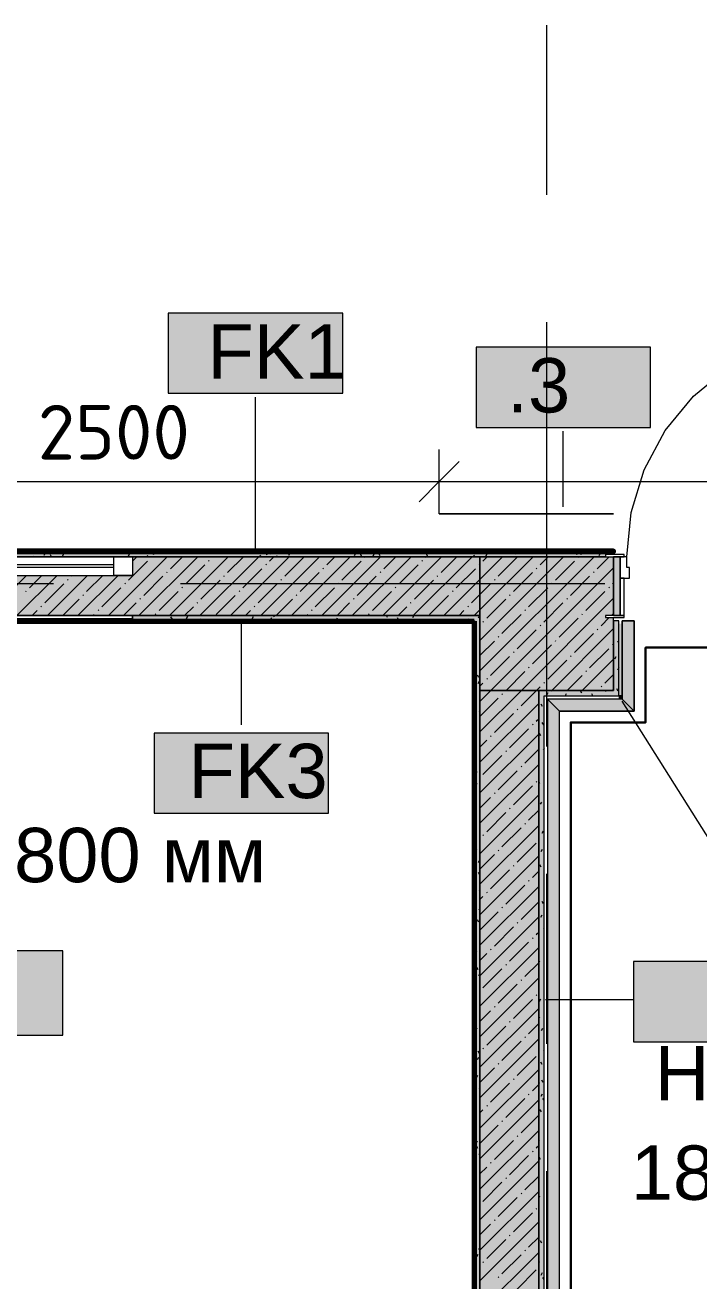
# Model space of a CAD drawing. Header units: millimetres. Extents: x -3817 to 677485, y -22715 to 103890.
# Drawn here: x 63952 to 66473, y 7103 to 11800 of the extents above; entities that cross this region are included whole.
import ezdxf

# ---------------------------------------------------------------- set-up
doc = ezdxf.new("R2010")
doc.units = ezdxf.units.MM
doc.layers.add('PDF _Геометрия', color=7, linetype='Continuous', true_color=0x1d1d1d)
doc.layers.add('PDF _Сплошная заливка', color=7, linetype='Continuous', true_color=0xffffff)
doc.layers.add('PDF _Текст', color=7, linetype='Continuous')
doc.styles.add('PDF GOST-Common', font='arial.ttf')
doc.styles.add('PDF ISOCPEUR', font='isocpeur.ttf')

msp = doc.modelspace()

# ---------------------------------------------------------------- hatches: boundary and pattern name
at = {"layer": 'PDF _Сплошная заливка', "transparency": 33554559}
h = msp.add_hatch(color=256, dxfattribs=at)
h.paths.add_polyline_path([(69633.3, 9811.3), (70923.3, 9811.3), (70923.3, 9819.4), (70953.3, 9819.4), (70953.3, 9831.4), (69603.3, 9831.4), (69603.3, 9819.4), (69633.3, 9819.4), (69633.3, 9811.8)], flags=0)
h.paths.add_polyline_path([(75703.3, 9811.3), (75702.3, 9831.4), (73973.3, 9831.4), (73973.3, 9819.4), (74028.3, 9819.4), (74028.3, 9811.3), (75627.5, 9811.3)], flags=0)
h.paths.add_polyline_path([(62268.2, 9811.3), (66123.3, 9811.5), (66123.3, 9819.4), (66153.3, 9819.4), (66153.3, 9831.4), (61793.3, 9831.4), (61793.3, 9811.3)], flags=0)
h.paths.add_polyline_path([(67133.3, 9811.3), (68473.3, 9811.8), (68473.3, 9819.4), (68503.3, 9819.4), (68503.3, 9831.4), (67103.3, 9831.4), (67103.3, 9819.4), (67133.3, 9819.4)], flags=0)
h.paths.add_polyline_path([(71933.3, 9811.3), (72468.3, 9811.3), (72468.3, 9819.4), (72523.3, 9819.4), (72523.3, 9831.4), (71903.3, 9831.4), (71903.3, 9819.4), (71933.3, 9819.4), (71933.3, 9812.3)], flags=0)
for points in [[(65653.3, 9591.3), (65653.3, 9811.3), (64353.3, 9811.3), (64353.3, 9741.4), (63153.3, 9741.4), (63153.3, 9811.3), (61773.3, 9811.3), (61773.3, 9591.3), (65237, 9591.3)], [(65653.3, 9311.3), (66153.3, 9311.3), (66153.3, 9583.4), (66123.3, 9583.4), (66123.3, 9591.3), (66153.3, 9591.3), (66153.3, 9811.3), (65653.3, 9811.3), (65653.3, 9591.3)], [(65633.3, 2051.3), (65653.3, 2051.3), (65653.3, 9591.3), (65633.3, 9591.3), (65633.3, 2052.4)], [(65653.3, 2311.3), (65873.3, 2311.3), (65873.3, 9311.3), (65653.3, 9311.3), (65653.3, 3277)], [(65893.3, 9291.4), (66153.3, 9291.4), (66153.3, 9311.3), (65873.3, 9311.3), (65873.3, 9291.4)]]:
    msp.add_hatch(color=256, dxfattribs=at).paths.add_polyline_path(points)
h = msp.add_hatch(color=256, dxfattribs=at)
h.paths.add_polyline_path([(62453.3, 9571.4), (63153.3, 9571.4), (63153.3, 9591.3), (62433.3, 9591.3), (62433.3, 9571.4)], flags=0)
h.paths.add_polyline_path([(65633.3, 9571.4), (65633.3, 9591.3), (64353.3, 9591.3), (64353.3, 9571.4), (65632.3, 9571.4)], flags=0)
at = {"layer": 'PDF _Сплошная заливка', "true_color": 0xd7cdc4, "transparency": 33554559}
msp.add_hatch(color=254, dxfattribs=at).paths.add_polyline_path([(65905.8, 2439.3), (65950.8, 2484.3), (65950.8, 9233.9), (65905.8, 9278.9), (65905.8, 3277)])

# ---------------------------------------------------------------- linework, layer by layer
at = {"layer": 'PDF _Геометрия', "color": 253, "lineweight": 9, "true_color": 0xaaaaaa}
for points in [[(65903.3, 11164.8), (65903.3, 11799.8)], [(65903.3, 9101), (65903.3, 10688.5)], [(66203.3, 9811.3), (66219.6, 9977.2), (66268, 10136.6), (66346.5, 10283.6), (66452.2, 10412.4), (66581, 10518.1), (66728, 10596.6), (66887.4, 10645), (67053.3, 10661.4)], [(64353.3, 9811.3), (63153.3, 9811.3)], [(64283.3, 9781.4), (63223.3, 9781.4)], [(64283.3, 9771.3), (63223.3, 9771.3)], [(63153.3, 9741.4), (64353.3, 9741.4)], [(63422.6, 9711.4), (64057.6, 9711.4)], [(64533.8, 9711.4), (66121.3, 9711.4)], [(65903.3, 7989.8), (65903.3, 8624.8)], [(65903.3, 5926), (65903.3, 7513.5)]]:
    msp.add_lwpolyline(points, dxfattribs=at)
at = {"layer": 'PDF _Геометрия', "color": 7, "lineweight": 9}
for points in [[(65140.3, 10722.5), (64487.2, 10722.5), (64487.2, 10422.5), (65140.3, 10422.5)], [(66291.9, 10594.5), (65638.8, 10594.5), (65638.8, 10294.5), (66291.9, 10294.5)], [(65087.3, 9151.9), (64434.2, 9151.9), (64434.2, 8851.9), (65087.3, 8851.9)], [(64092.8, 8336.5), (63398.8, 8336.5), (63398.8, 8021.2), (64092.8, 8021.2)], [(64092.8, 8336.5), (63398.8, 8336.5), (63398.8, 8021.2), (64092.8, 8021.2)], [(66880.5, 8296.6), (66227.4, 8296.6), (66227.4, 7996.6), (66880.5, 7996.6)]]:
    msp.add_lwpolyline(points, close=True, dxfattribs=at)
for points in [[(64813.8, 9831.8), (64813.8, 10408.6)], [(65965.4, 9997.4), (65965.4, 10280.6)], [(65500.8, 9972.3), (65500.8, 10092.2), (65500.8, 10212.2)], [(62883.3, 10092.2), (65500.8, 10092.2), (72323.3, 10092.2), (72643.3, 10092.2)], [(66123.3, 9811.3), (65653.3, 9811.3), (65653.3, 9311.3), (66153.3, 9311.3), (66153.3, 9583.4)], [(66153.3, 9591.3), (66153.3, 9811.3)], [(64353.3, 9571.4), (65632.3, 9571.4)], [(64760.8, 9570.8), (64760.8, 9182)], [(65633.3, 9571.4), (65633.3, 2052.4)], [(66185.8, 9278.9), (66185.8, 9571.4), (66185.8, 9278.9), (65905.8, 9278.9)], [(66230.8, 9233.9), (66230.8, 9571.4), (66230.8, 9233.9), (65950.8, 9233.9)], [(66230.8, 9571.4), (66185.8, 9571.4), (66230.8, 9571.4)], [(66460.8, 2484.3), (65950.8, 2484.3), (65950.8, 9233.9), (65905.8, 9278.9), (65905.8, 2439.3), (66415.8, 2439.3)], [(65950.8, 2484.3), (65950.8, 9233.9), (66230.8, 9233.9), (66185.8, 9278.9), (65905.8, 9278.9), (65905.8, 2439.3)], [(66185.8, 9291.4), (66174.3, 9291.4), (66174.3, 9278.9)], [(66184, 9271.4), (68024.4, 6354.2), (67302.3, 5635.6)], [(65898.8, 8154.7), (66227.4, 8154.7)]]:
    msp.add_lwpolyline(points, dxfattribs=at)
at = {"layer": 'PDF _Геометрия', "color": 7, "lineweight": 20}
msp.add_lwpolyline([(65575.8, 10167.2), (65500.8, 10092.2), (65425.8, 10017.2)], dxfattribs=at)
at = {"layer": 'PDF _Геометрия', "color": 9, "lineweight": 9, "true_color": 0xc0c0c0}
for points in [[(65500.8, 9971.3), (66153.3, 9971.3), (66153.3, 9972.3), (65500.8, 9972.3)], [(65500.8, 9831.4), (66153.3, 9831.4), (66153.3, 9832.4), (65500.8, 9832.4)]]:
    msp.add_lwpolyline(points, close=True, dxfattribs=at)
for points in [[(66153.3, 9819.4), (66153.3, 9831.4), (61793.3, 9831.4), (61793.3, 9931.3), (61773.3, 9931.3), (61773.3, 9811.3), (61793.3, 9811.3), (66123.3, 9811.3)], [(62433.3, 9591.3), (65653.3, 9591.3), (65653.3, 9811.3), (61773.3, 9811.3)], [(65603.3, 2051.3), (65603.3, 2031.3), (65653.3, 2031.3), (65653.3, 2051.3), (65653.3, 9591.3), (65633.3, 9591.3), (64353.3, 9591.3), (64353.3, 9571.4), (64353.3, 9591.3), (63153.3, 9591.3)], [(65893.3, 2427.8), (65893.3, 9291.4), (66153.3, 9291.4), (66173.3, 9291.4), (66173.3, 9571.4), (66153.3, 9571.4), (66153.3, 9311.3), (65873.3, 9311.3), (65873.3, 9291.4), (65873.3, 2463.9), (65873.3, 9291.4), (65873.3, 9311.3), (65653.3, 9311.3), (65653.3, 2311.3), (65873.3, 2311.3), (66153.3, 2311.3), (66153.3, 2031.3), (66173.3, 2031.3), (66328.3, 2031.3), (66403.3, 2031.3)]]:
    msp.add_lwpolyline(points, dxfattribs=at)
at = {"layer": 'PDF _Геометрия', "color": 231, "lineweight": 70, "true_color": 0xff80c0}
msp.add_lwpolyline([(61793.3, 9951.4), (61793.3, 9831.4), (61794.3, 9831.4), (66153.3, 9831.4), (66153.3, 9832.4), (61794.3, 9832.4), (61794.3, 9951.4)], close=True, dxfattribs=at)
at = {"layer": 'PDF _Геометрия', "color": 253, "lineweight": 9, "true_color": 0x9b9b9b}
for points in [[(64027.4, 9824.6), (64022.3, 9815.9)], [(64050.7, 9811.3), (64046.8, 9818.3)], [(64095.4, 9820.5), (64090.4, 9811.8)], [(64242.5, 9831.4), (64241.7, 9830)], [(64341.1, 9819.4), (64336.5, 9811.3)], [(64391.9, 9830), (64391.1, 9831.4)], [(64433.6, 9818.8), (64428.6, 9827.5)], [(64628.5, 9829.5), (64623.5, 9820.7)], [(64747.3, 9824), (64743.1, 9831.4)], [(64815.4, 9828.1), (64813.5, 9831.4)], [(64832.6, 9817.2), (64829.2, 9811.3)], [(64857, 9816.9), (64852, 9825.6)], [(64874.3, 9828.4), (64869.2, 9819.7)], [(64942.3, 9824.3), (64937.3, 9815.6)], [(64993.1, 9825.1), (64989.5, 9831.4)], [(65170.8, 9822.1), (65165.8, 9830.8)], [(65188, 9823.2), (65183, 9814.5)], [(65212.2, 9811.3), (65207.4, 9819.6)], [(65256.1, 9819.1), (65251.6, 9811.3)], [(65280.5, 9815), (65275.4, 9823.7)], [(65458.2, 9812), (65453.1, 9820.7)], [(65474.3, 9831.4), (65470.4, 9824.5)], [(65634.5, 9811.3), (65630.8, 9817.7)], [(65679.5, 9821), (65674.5, 9812.3)], [(65720.7, 9831.4), (65716.1, 9823.4)], [(65789.2, 9828.1), (65784.1, 9819.4)], [(65976, 9829.5), (65974.9, 9831.4)], [(66017.7, 9818.3), (66012.6, 9827)], [(66034.9, 9827), (66029.9, 9818.3)], [(66102.9, 9822.9), (66097.9, 9814.2)], [(63985.7, 9813.4), (63984.5, 9811.3)], [(64409.2, 9815.3), (64406.9, 9811.3)], [(64895.4, 9811.3), (64893.6, 9814.5)], [(65317.8, 9811.3), (65317.1, 9812.6)], [(64495.1, 9592.3), (64505.2, 9592.3)], [(64502.7, 9577.2), (64497.7, 9585.9)], [(64559.4, 9587.8), (64554.4, 9579.1)], [(64586.5, 9592.3), (64596.6, 9592.3)], [(64596.6, 9591.3), (64596, 9590.3)], [(64678, 9592.3), (64688, 9592.3)], [(64805.1, 9586.7), (64800.1, 9578)], [(64860.9, 9592.3), (64870.9, 9592.3)], [(64873.2, 9582.6), (64868.1, 9573.9)], [(64884.5, 9586.4), (64881.7, 9591.3)], [(64952.3, 9592.3), (64962.4, 9592.3)], [(65013.3, 9592.3), (65023.3, 9592.3)], [(65165.7, 9592.3), (65175.7, 9592.3)], [(65257.1, 9592.3), (65267.2, 9592.3)], [(65307.9, 9584.5), (65304, 9591.3)], [(65348.5, 9592.3), (65358.6, 9592.3)], [(65406.1, 9591.3), (65401.2, 9582.9)], [(65531.4, 9592.3), (65541.5, 9592.3)], [(65621.7, 9589.7), (65620.8, 9591.3)], [(65622.9, 9592.3), (65632.9, 9592.3)], [(65652, 9590.5), (65647, 9581.8)], [(64541.3, 9571.4), (64539.3, 9574.7)], [(64611.6, 9571.4), (64607.3, 9578.8)], [(64763.5, 9575.6), (64761.1, 9571.4)], [(64787.6, 9571.4), (64785.1, 9575.8)], [(64963.6, 9571.4), (64962.8, 9572.8)], [(65118.9, 9581.5), (65113.9, 9572.8)], [(65186.9, 9577.5), (65183.4, 9571.4)], [(65349.6, 9573.4), (65344.6, 9582.1)], [(65610.4, 9579.3), (65605.7, 9571.4)], [(66171.5, 9561.8), (66173.3, 9561.8)], [(66173.3, 9487.8), (66169.1, 9495)], [(66161.7, 9437), (66156.7, 9428.3)], [(66172.9, 9395.4), (66167.8, 9386.7)], [(66173.3, 9426.9), (66173.2, 9427)], [(65639.8, 9386.4), (65634.7, 9377.7)], [(65649.2, 9359.2), (65644.2, 9367.9)], [(66171.5, 9379), (66173.3, 9379)], [(65650.9, 9344.8), (65645.9, 9336.1)], [(65907.8, 9302), (65902.8, 9293.3)], [(65925.4, 9307.5), (65923.2, 9311.3)], [(66035.1, 9300.4), (66030.1, 9309.1)], [(66124.3, 9311.3), (66122.1, 9307.5)], [(66171.2, 9308.6), (66166.1, 9317.3)], [(66171.5, 9318), (66173.3, 9318)], [(65887.9, 9250.6), (65882.8, 9259.3)], [(65975.8, 9298), (65972, 9291.4)], [(66075.5, 9291.4), (66071.7, 9298)], [(65653.3, 9230.3), (65652.3, 9231.8)], [(65892, 9182.6), (65886.9, 9191.3)], [(65635.1, 9139.9), (65633.3, 9143)], [(65873.3, 9135.1), (65876.8, 9135.1)], [(65880.8, 9141), (65875.8, 9149.7)], [(65634.6, 9072.6), (65633.3, 9070.4)], [(65873.3, 9074.2), (65876.8, 9074.2)], [(65893.3, 9094), (65890.5, 9089.2)], [(65873.7, 9031.3), (65873.3, 9032.1)], [(65643.2, 9003.8), (65638.2, 9012.5)], [(65873.3, 8982.7), (65876.8, 8982.7)], [(65641.6, 8963), (65636.6, 8954.3)], [(65877.8, 8963.3), (65873.3, 8971.1)], [(65883.3, 8893.8), (65878.3, 8885.1)], [(65893.3, 8875.5), (65892.1, 8877.5)], [(65873.3, 8799.8), (65876.8, 8799.8)], [(65890.4, 8784.2), (65885.3, 8775.5)], [(65873.3, 8738.9), (65876.8, 8738.9)], [(65640.6, 8717.2), (65635.5, 8708.5)], [(65886.3, 8716.1), (65881.3, 8707.4)], [(65651.7, 8675.6), (65646.7, 8666.9)], [(65873.3, 8647.4), (65876.8, 8647.4)], [(65883, 8649.5), (65878, 8658.2)], [(65893.3, 8667.3), (65892.4, 8665.8)], [(65652.5, 8622), (65647.5, 8630.7)], [(65653.3, 8559.7), (65651.5, 8562.7)], [(65891.2, 8513.4), (65886.1, 8522.1)], [(65653.3, 8495.4), (65649.7, 8489.2)], [(65873.3, 8464.6), (65876.8, 8464.6)], [(65885.2, 8470.4), (65880.2, 8461.7)], [(65638.3, 8402.7), (65633.3, 8411.4)], [(65649.5, 8444.3), (65644.5, 8453)], [(65893.3, 8423.4), (65891.3, 8420.1)], [(65873.3, 8403.6), (65876.8, 8403.6)], [(65642.4, 8334.6), (65637.4, 8343.3)], [(65646.5, 8266.6), (65641.5, 8275.3)], [(65873.3, 8312.1), (65876.8, 8312.1)], [(65877, 8294.1), (65873.3, 8300.6)], [(65635.4, 8225), (65633.3, 8228.6)], [(65653.3, 8251.6), (65648.6, 8243.4)], [(65873.3, 8129.3), (65876.8, 8129.3)], [(65880, 8156.6), (65875, 8147.9)], [(65875.9, 8088.6), (65873.3, 8084)], [(65641.4, 8048.1), (65636.3, 8039.3)], [(65873.3, 8068.3), (65876.8, 8068.3)], [(65887.1, 8047), (65882.1, 8038.3)], [(65648.4, 7938.4), (65643.4, 7929.7)], [(65651.7, 7952.8), (65646.7, 7961.5)], [(65873.3, 7976.9), (65876.8, 7976.9)], [(65893.3, 7961.1), (65892.4, 7962.6)], [(65886.3, 7912.3), (65881.2, 7921)], [(65644.3, 7870.4), (65639.3, 7861.6)], [(65890.3, 7844.2), (65885.3, 7853)], [(65653.3, 7824.8), (65650.5, 7820)], [(65874.8, 7842.9), (65873.3, 7840.1)], [(65886, 7801.2), (65881, 7792.5)], [(65873.3, 7794), (65876.8, 7794)], [(65893.3, 7778.2), (65889.4, 7784.9)], [(65893.3, 7752.9), (65892.1, 7750.9)], [(65637.5, 7733.5), (65633.3, 7740.9)], [(65873.3, 7733), (65876.8, 7733)], [(65883.3, 7734.6), (65878.2, 7743.3)], [(65643.2, 7624.6), (65638.2, 7615.9)], [(65873.3, 7641.6), (65876.8, 7641.6)], [(65876.2, 7624.9), (65873.3, 7630)], [(65645.7, 7597.4), (65640.7, 7606.1)], [(65653.3, 7581), (65649.4, 7574.3)], [(65880.3, 7556.9), (65875.3, 7565.6)], [(65873.3, 7458.7), (65876.8, 7458.7)], [(65876.7, 7419.4), (65873.3, 7413.4)], [(65873.3, 7397.7), (65876.8, 7397.7)], [(65638.1, 7310.9), (65633.3, 7302.5)], [(65873.3, 7306.3), (65876.8, 7306.3)], [(65634, 7242.8), (65633.3, 7241.6)], [(65885.5, 7243.1), (65880.4, 7251.8)], [(65645.1, 7201.2), (65640.1, 7192.5)], [(65653.3, 7218.6), (65649.9, 7224.3)], [(65875.6, 7173.7), (65873.3, 7169.6)], [(65873.3, 7123.4), (65876.8, 7123.4)], [(65886.8, 7132.1), (65881.8, 7123.3)], [(65893.3, 7107.7), (65888.6, 7115.8)]]:
    msp.add_lwpolyline(points, dxfattribs=at)
at = {"layer": 'PDF _Геометрия', "color": 253, "lineweight": 13, "true_color": 0xaaaaaa}
for points in [[(66193.3, 9811.3), (66193.3, 9819.4), (66123.3, 9819.4), (66123.3, 9811.3)], [(64353.3, 9811.3), (64353.3, 9741.4), (64283.3, 9741.4), (64283.3, 9811.3)], [(66178.3, 9591.3), (66178.3, 9811.3), (66153.3, 9811.3), (66153.3, 9591.3)], [(66203.3, 9811.3), (66178.3, 9811.3), (66178.3, 9731.4), (66213.3, 9731.4), (66213.3, 9771.3), (66203.3, 9771.3)], [(66193.3, 9810.4), (66193.3, 9811.3), (66178.3, 9811.3), (66178.3, 9810.4)], [(66193.3, 9591.3), (66193.3, 9731.4), (66178.3, 9731.4), (66178.3, 9591.3)], [(66193.3, 9583.4), (66193.3, 9591.3), (66123.3, 9591.3), (66123.3, 9583.4)]]:
    msp.add_lwpolyline(points, close=True, dxfattribs=at)
at = {"layer": 'PDF _Геометрия', "lineweight": 9}
for points in [[(64263.6, 9591.3), (64483.6, 9811.3)], [(64338.9, 9723.7), (64410.2, 9795)], [(64353.3, 9795.1), (64369.5, 9811.3)], [(64377.6, 9591.3), (64597.6, 9811.3)], [(64424.5, 9809.3), (64426.6, 9811.3)], [(64491.7, 9591.3), (64711.7, 9811.3)], [(64495.8, 9766.5), (64540.6, 9811.3)], [(64552.8, 9709.5), (64624.1, 9780.7)], [(64605.7, 9591.3), (64825.7, 9811.3)], [(64638.3, 9795), (64640.7, 9797.4)], [(64652.6, 9809.3), (64654.7, 9811.3)], [(64709.6, 9752.2), (64768.7, 9811.3)], [(64719.8, 9591.3), (64939.8, 9811.3)], [(64833.8, 9591.3), (65053.8, 9811.3)], [(64852.2, 9780.7), (64854.5, 9783.1)], [(64866.4, 9795), (64882.8, 9811.3)], [(64923.4, 9738), (64994.7, 9809.3)], [(64947.9, 9591.3), (65167.9, 9811.3)], [(65061.9, 9591.3), (65281.9, 9811.3)], [(65080.3, 9780.7), (65110.9, 9811.3)], [(65137.3, 9723.7), (65208.6, 9795)], [(65176, 9591.3), (65396, 9811.3)], [(65222.8, 9809.3), (65224.9, 9811.3)], [(65290, 9591.3), (65510, 9811.3)], [(65294.1, 9766.5), (65339, 9811.3)], [(65351.1, 9709.5), (65422.4, 9780.7)], [(65404.1, 9591.3), (65624.1, 9811.3)], [(65436.7, 9795), (65439, 9797.4)], [(65450.9, 9809.3), (65453, 9811.3)], [(65507.9, 9752.2), (65567.1, 9811.3)], [(65518.1, 9591.3), (65653.3, 9726.5), (65738.1, 9811.3)], [(65632.2, 9591.3), (65653.3, 9612.4), (65852.2, 9811.3)], [(65650.5, 9780.7), (65652.9, 9783.1)], [(65653.3, 9498.4), (65966.2, 9811.3)], [(65653.3, 9384.3), (66080.3, 9811.3)], [(65653.3, 9270.3), (65694.3, 9311.3), (66153.3, 9770.3)], [(65664.8, 9795), (65681.1, 9811.3)], [(65721.8, 9738), (65793.1, 9809.3)], [(65878.6, 9780.7), (65909.2, 9811.3)], [(65935.6, 9723.7), (66006.9, 9795)], [(66021.2, 9809.3), (66023.3, 9811.3)], [(66092.4, 9766.5), (66137.3, 9811.3)], [(63807.4, 9591.3), (63957.4, 9741.4)], [(63921.4, 9591.3), (64071.4, 9741.4)], [(63968.3, 9695.2), (64014.4, 9741.4)], [(64035.5, 9591.3), (64185.5, 9741.4)], [(64110.8, 9723.7), (64113.2, 9726.1)], [(64125.1, 9738), (64128.5, 9741.4)], [(64149.5, 9591.3), (64299.5, 9741.4)], [(64182.1, 9681), (64242.5, 9741.4)], [(64396, 9666.7), (64467.2, 9738)], [(64481.5, 9752.2), (64483.9, 9754.6)], [(64609.8, 9652.4), (64681.1, 9723.7)], [(64695.3, 9738), (64697.7, 9740.4)], [(64766.6, 9695.2), (64837.9, 9766.5)], [(64909.2, 9723.7), (64911.6, 9726.1)], [(64980.5, 9681), (65051.7, 9752.2)], [(65066, 9766.5), (65068.4, 9768.9)], [(65194.3, 9666.7), (65265.6, 9738)], [(65279.8, 9752.2), (65282.2, 9754.6)], [(65408.2, 9652.4), (65479.4, 9723.7)], [(65493.7, 9738), (65496.1, 9740.4)], [(65565, 9695.2), (65636.3, 9766.5)], [(65707.5, 9723.7), (65709.9, 9726.1)], [(65778.8, 9681), (65850.1, 9752.2)], [(65864.4, 9766.5), (65866.7, 9768.9)], [(65992.7, 9666.7), (66063.9, 9738)], [(66078.2, 9752.2), (66080.6, 9754.6)], [(63954, 9681), (63956.4, 9683.3)], [(64025.3, 9638.2), (64096.6, 9709.5)], [(64239.1, 9623.9), (64310.4, 9695.2)], [(64324.7, 9709.5), (64327.1, 9711.8)], [(64453, 9609.7), (64524.3, 9681)], [(64538.5, 9695.2), (64540.9, 9697.6)], [(64752.4, 9681), (64754.7, 9683.3)], [(64823.7, 9638.2), (64894.9, 9709.5)], [(65037.5, 9623.9), (65108.8, 9695.2)], [(65123, 9709.5), (65125.4, 9711.8)], [(65251.3, 9609.7), (65322.6, 9681)], [(65336.9, 9695.2), (65339.2, 9697.6)], [(65550.7, 9681), (65553.1, 9683.3)], [(65622, 9638.2), (65653.3, 9669.5), (65693.3, 9709.5)], [(65835.8, 9623.9), (65907.1, 9695.2)], [(65921.4, 9709.5), (65923.7, 9711.8)], [(66049.7, 9609.7), (66121, 9681)], [(66135.2, 9695.2), (66137.6, 9697.6)], [(66149.5, 9709.5), (66153.3, 9713.3)], [(64092.5, 9591.3), (64153.6, 9652.4)], [(64167.9, 9666.7), (64170.2, 9669.1)], [(64320.6, 9591.3), (64367.5, 9638.2)], [(64381.7, 9652.4), (64384.1, 9654.8)], [(64595.6, 9638.2), (64597.9, 9640.6)], [(64666.8, 9595.4), (64738.1, 9666.7)], [(64890.9, 9591.3), (64952, 9652.4)], [(64966.2, 9666.7), (64968.6, 9669.1)], [(65119, 9591.3), (65165.8, 9638.2)], [(65180.1, 9652.4), (65182.4, 9654.8)], [(65393.9, 9638.2), (65396.3, 9640.6)], [(65465.2, 9595.4), (65536.5, 9666.7)], [(65653.3, 9156.2), (65808.4, 9311.3), (66153.3, 9656.2)], [(65679, 9581.2), (65750.3, 9652.4)], [(65764.6, 9666.7), (65766.9, 9669.1)], [(65892.9, 9566.9), (65964.1, 9638.2)], [(65978.4, 9652.4), (65980.8, 9654.8)], [(63978.5, 9591.3), (63996.8, 9609.7)], [(64011.1, 9623.9), (64013.4, 9626.3)], [(64206.6, 9591.3), (64210.6, 9595.4)], [(64224.9, 9609.7), (64227.3, 9612)], [(64438.7, 9595.4), (64441.1, 9597.8)], [(64548.7, 9591.3), (64581.3, 9623.9)], [(64776.8, 9591.3), (64795.1, 9609.7)], [(64809.4, 9623.9), (64811.8, 9626.3)], [(65004.9, 9591.3), (65009, 9595.4)], [(65023.2, 9609.7), (65025.6, 9612)], [(65237.1, 9595.4), (65239.5, 9597.8)], [(65347.1, 9591.3), (65379.6, 9623.9)], [(65575.2, 9591.3), (65593.5, 9609.7)], [(65607.7, 9623.9), (65610.1, 9626.3)], [(65736, 9524.1), (65807.3, 9595.4)], [(65821.6, 9609.7), (65824, 9612)], [(66035.4, 9595.4), (66037.8, 9597.8)], [(66106.7, 9552.7), (66137.4, 9583.4)], [(66145.4, 9591.3), (66153.3, 9599.2)], [(65664.8, 9566.9), (65667.1, 9569.3)], [(65793.1, 9467.1), (65864.4, 9538.4)], [(65878.6, 9552.7), (65881, 9555)], [(65922.4, 9311.3), (66153.3, 9542.2)], [(65949.9, 9509.9), (66021.2, 9581.2)], [(66092.4, 9538.4), (66094.8, 9540.8)], [(65653.3, 9441.4), (65707.5, 9495.6)], [(65721.8, 9509.9), (65724.2, 9512.3)], [(65935.6, 9495.6), (65938, 9498)], [(66006.9, 9452.9), (66078.2, 9524.1)], [(65778.8, 9452.9), (65781.2, 9455.2)], [(65850.1, 9410.1), (65921.4, 9481.4)], [(66063.9, 9395.8), (66135.2, 9467.1)], [(66149.5, 9481.4), (66151.8, 9483.7)], [(65693.3, 9367.3), (65764.6, 9438.6)], [(65835.8, 9395.8), (65838.2, 9398.2)], [(65907.1, 9353.1), (65978.4, 9424.3)], [(65992.7, 9438.6), (65995, 9441)], [(66036.5, 9311.3), (66153.3, 9428.1)], [(65679, 9353.1), (65681.4, 9355.4)], [(65750.3, 9310.3), (65751.4, 9311.3), (65821.6, 9381.6)], [(65979.5, 9311.3), (66035.4, 9367.3)], [(66049.7, 9381.6), (66052.1, 9383.9)], [(66121, 9338.8), (66153.3, 9371.1)], [(65653.3, 9327.3), (65664.8, 9338.8)], [(65807.3, 9253.3), (65865.4, 9311.3), (65878.6, 9324.6)], [(65892.9, 9338.8), (65895.2, 9341.2)], [(66106.7, 9324.6), (66109.1, 9326.9)], [(66150.5, 9311.3), (66153.3, 9314.1)], [(65653.3, 9213.3), (65721.8, 9281.8)], [(65653.3, 9042.2), (65873.3, 9262.2)], [(65736, 9296), (65738.4, 9298.4)], [(65707.5, 9153.5), (65778.8, 9224.8)], [(65793.1, 9239), (65795.4, 9241.4)], [(65764.6, 9096.5), (65835.8, 9167.7)], [(65850.1, 9182), (65852.5, 9184.4)], [(65864.4, 9196.2), (65873.3, 9205.2)], [(65653.3, 8928.1), (65873.3, 9148.1)], [(65653.3, 9099.2), (65679, 9125)], [(65693.3, 9139.2), (65695.6, 9141.6)], [(65664.8, 8996.7), (65736, 9067.9)], [(65750.3, 9082.2), (65752.7, 9084.6)], [(65821.6, 9039.4), (65873.3, 9091.1)], [(65653.3, 8814.1), (65873.3, 9034.1)], [(65807.3, 9025.2), (65809.7, 9027.5)], [(65721.8, 8939.6), (65793.1, 9010.9)], [(65707.5, 8925.4), (65709.9, 8927.7)], [(65778.8, 8882.6), (65850.1, 8953.9)], [(65864.4, 8968.1), (65866.7, 8970.5)], [(65653.3, 8700), (65873.3, 8920)], [(65653.3, 8871.1), (65693.3, 8911.1)], [(65679, 8782.8), (65750.3, 8854.1)], [(65764.6, 8868.4), (65766.9, 8870.7)], [(65835.8, 8825.6), (65873.3, 8863)], [(65653.3, 8586), (65873.3, 8806)], [(65736, 8725.8), (65807.3, 8797.1)], [(65821.6, 8811.3), (65824, 8813.7)], [(65664.8, 8768.6), (65667.1, 8770.9)], [(65793.1, 8668.8), (65864.4, 8740)], [(65653.3, 8643), (65707.5, 8697.3)], [(65653.3, 8471.9), (65873.3, 8691.9)], [(65721.8, 8711.5), (65724.2, 8713.9)], [(65778.8, 8654.5), (65781.2, 8656.9)], [(65693.3, 8569), (65764.6, 8640.3)], [(65835.8, 8597.5), (65838.2, 8599.9)], [(65850.1, 8611.7), (65873.3, 8634.9)], [(65653.3, 8357.9), (65873.3, 8577.9)], [(65679, 8554.7), (65681.4, 8557.1)], [(65750.3, 8512), (65821.6, 8583.2)], [(65653.3, 8529), (65664.8, 8540.5)], [(65807.3, 8454.9), (65873.3, 8520.9)], [(65653.3, 8414.9), (65721.8, 8483.4)], [(65653.3, 8243.8), (65873.3, 8463.8)], [(65736, 8497.7), (65738.4, 8500.1)], [(65707.5, 8355.1), (65778.8, 8426.4)], [(65793.1, 8440.7), (65795.4, 8443)], [(65764.6, 8298.1), (65835.8, 8369.4)], [(65850.1, 8383.6), (65852.5, 8386)], [(65864.4, 8397.9), (65873.3, 8406.8)], [(65653.3, 8129.8), (65873.3, 8349.8)], [(65653.3, 8300.9), (65679, 8326.6)], [(65693.3, 8340.9), (65695.6, 8343.2)], [(65664.8, 8198.3), (65736, 8269.6)], [(65750.3, 8283.9), (65752.7, 8286.2)], [(65821.6, 8241.1), (65873.3, 8292.8)], [(65653.3, 8015.7), (65873.3, 8235.7)], [(65807.3, 8226.8), (65809.7, 8229.2)], [(65721.8, 8141.3), (65793.1, 8212.6)], [(65707.5, 8127), (65709.9, 8129.4)], [(65778.8, 8084.3), (65850.1, 8155.5)], [(65864.4, 8169.8), (65866.7, 8172.2)], [(65653.3, 7901.7), (65873.3, 8121.7)], [(65653.3, 8072.8), (65693.3, 8112.8)], [(65679, 7984.5), (65750.3, 8055.8)], [(65764.6, 8070), (65766.9, 8072.4)], [(65835.8, 8027.2), (65873.3, 8064.7)], [(65653.3, 7787.6), (65873.3, 8007.6)], [(65736, 7927.4), (65807.3, 7998.7)], [(65821.6, 8013), (65824, 8015.4)], [(65664.8, 7970.2), (65667.1, 7972.6)], [(65793.1, 7870.4), (65864.4, 7941.7)], [(65653.3, 7844.7), (65707.5, 7898.9)], [(65653.3, 7673.6), (65873.3, 7893.6)], [(65721.8, 7913.2), (65724.2, 7915.6)], [(65778.8, 7856.2), (65781.2, 7858.5)], [(65693.3, 7770.6), (65764.6, 7841.9)], [(65835.8, 7799.1), (65838.2, 7801.5)], [(65850.1, 7813.4), (65873.3, 7836.6)], [(65653.3, 7559.5), (65873.3, 7779.5)], [(65679, 7756.4), (65681.4, 7758.7)], [(65750.3, 7713.6), (65821.6, 7784.9)], [(65653.3, 7730.6), (65664.8, 7742.1)], [(65807.3, 7656.6), (65873.3, 7722.5)], [(65653.3, 7616.6), (65721.8, 7685.1)], [(65653.3, 7445.5), (65873.3, 7665.5)], [(65736, 7699.3), (65738.4, 7701.7)], [(65707.5, 7556.8), (65778.8, 7628.1)], [(65793.1, 7642.3), (65795.4, 7644.7)], [(65764.6, 7499.8), (65835.8, 7571)], [(65850.1, 7585.3), (65852.5, 7587.7)], [(65864.4, 7599.6), (65873.3, 7608.5)], [(65653.3, 7331.4), (65873.3, 7551.4)], [(65653.3, 7502.5), (65679, 7528.3)], [(65693.3, 7542.5), (65695.6, 7544.9)], [(65664.8, 7400), (65736, 7471.3)], [(65750.3, 7485.5), (65752.7, 7487.9)], [(65821.6, 7442.7), (65873.3, 7494.4)], [(65653.3, 7217.4), (65873.3, 7437.4)], [(65807.3, 7428.5), (65809.7, 7430.9)], [(65721.8, 7342.9), (65793.1, 7414.2)], [(65707.5, 7328.7), (65709.9, 7331.1)], [(65778.8, 7285.9), (65850.1, 7357.2)], [(65864.4, 7371.5), (65866.7, 7373.8)], [(65653.3, 7103.3), (65873.3, 7323.3)], [(65653.3, 7274.4), (65693.3, 7314.4)], [(65679, 7186.1), (65750.3, 7257.4)], [(65764.6, 7271.7), (65766.9, 7274)], [(65835.8, 7228.9), (65873.3, 7266.3)], [(65653.3, 6989.3), (65873.3, 7209.3)], [(65736, 7129.1), (65807.3, 7200.4)], [(65821.6, 7214.6), (65824, 7217)], [(65664.8, 7171.9), (65667.1, 7174.2)], [(65793.1, 7072.1), (65864.4, 7143.4)], [(65721.8, 7114.8), (65724.2, 7117.2)]]:
    msp.add_lwpolyline(points, dxfattribs=at)
at = {"layer": 'PDF _Геометрия', "color": 52, "lineweight": 70, "true_color": 0xe1dc04}
for points in [[(62454.3, 9570.4), (65632.3, 9570.4)], [(64353.3, 9571.4), (63153.3, 9571.4)]]:
    msp.add_lwpolyline(points, dxfattribs=at)
at = {"layer": 'PDF _Геометрия', "color": 52, "lineweight": 9, "true_color": 0xe1dc04}
msp.add_lwpolyline([(65632.3, 9570.4), (65632.3, 9571.4), (64353.3, 9571.4)], dxfattribs=at)
at = {"layer": 'PDF _Геометрия', "color": 231, "lineweight": 70, "true_color": 0xff80c0}
msp.add_lwpolyline([(65632.3, 9570.4), (65632.3, 2052.4), (65403.3, 2052.4), (65403.3, 2051.3), (65633.3, 2051.3)], dxfattribs=at)
at = {"layer": 'PDF _Геометрия', "color": 231, "lineweight": 9, "true_color": 0xff80c0}
msp.add_lwpolyline([(65633.3, 2051.3), (65633.3, 2052.4), (65633.3, 9571.4), (65632.3, 9571.4)], dxfattribs=at)
at = {"layer": 'PDF _Геометрия', "color": 231, "lineweight": 30, "true_color": 0xff80c0}
msp.add_lwpolyline([(67303.3, 2156.3), (68508.3, 2156.3), (68508.3, 5551.3), (67203.3, 5551.3), (67203.3, 9471.3), (66273.3, 9471.3), (66273.3, 9191.4), (65993.3, 9191.4), (65993.3, 2437.9)], dxfattribs=at)
at = {"layer": 'PDF _Сплошная заливка', "lineweight": 9, "transparency": 33554559}
for points in [[(65140.3, 10722.5), (64487.2, 10722.5), (65140.3, 10422.5), (64487.2, 10422.5)], [(66291.9, 10594.5), (65638.8, 10594.5), (66291.9, 10294.5), (65638.8, 10294.5)], [(65087.3, 9151.9), (64434.2, 9151.9), (65087.3, 8851.9), (64434.2, 8851.9)], [(64092.8, 8336.5), (63398.8, 8336.5), (64092.8, 8021.2), (63398.8, 8021.2)], [(66880.5, 8296.6), (66227.4, 8296.6), (66880.5, 7996.6), (66227.4, 7996.6)]]:
    msp.add_solid(points, dxfattribs=at)
at = {"layer": 'PDF _Сплошная заливка', "lineweight": 35, "transparency": 33554559}
for points in [[(66178.3, 9591.3), (66178.3, 9811.3), (66153.3, 9591.3), (66153.3, 9811.3)], [(66173.3, 9291.4), (66173.3, 9571.4), (66153.3, 9291.4), (66153.3, 9571.4)], [(65893.3, 2331.3), (65893.3, 9291.4), (65873.3, 2331.3), (65873.3, 9291.4)]]:
    msp.add_solid(points, dxfattribs=at)
at = {"layer": 'PDF _Сплошная заливка', "color": 52, "lineweight": 35, "true_color": 0xe1dc04, "transparency": 33554559}
msp.add_solid([(65632.3, 9570.4), (65632.3, 9571.4), (65237, 9570.4)], dxfattribs=at)
at = {"layer": 'PDF _Сплошная заливка', "color": 135, "lineweight": 35, "true_color": 0x3f92ba, "transparency": 33554559}
msp.add_solid([(66184.3, 9291.4), (66184.3, 9560.4), (66173.3, 9291.4), (66173.3, 9560.4)], dxfattribs=at)
at = {"layer": 'PDF _Сплошная заливка', "color": 254, "lineweight": 35, "true_color": 0xd7cdc4, "transparency": 33554559}
for points in [[(66230.8, 9233.9), (66230.8, 9571.4), (66185.8, 9278.9), (66185.8, 9571.4)], [(65950.8, 9233.9), (66230.8, 9233.9), (65905.8, 9278.9), (66185.8, 9278.9)]]:
    msp.add_solid(points, dxfattribs=at)
at = {"layer": 'PDF _Сплошная заливка', "color": 1, "lineweight": 35, "transparency": 33554559}
msp.add_solid([(66185.8, 9278.9), (66185.8, 9291.4), (66174.3, 9278.9), (66174.3, 9291.4)], dxfattribs=at)

# ---------------------------------------------------------------- texts
at = {"layer": 'PDF _Текст', "attachment_point": 4}
for s, insert, char_height, style in [('FK1', (64634.3, 10579.1), 203.2, 'PDF GOST-Common'), (' .3', (65675.7, 10451.1), 203.2, 'PDF GOST-Common'), ('2500', (63999.2, 10277), 204.64, 'PDF ISOCPEUR'), ('FK3', (64563.3, 9008.5), 203.2, 'PDF GOST-Common')]:
    msp.add_mtext(s, dxfattribs=dict(at, insert=insert, char_height=char_height, style=style))
at = {"layer": 'PDF _Текст', "color": 250, "true_color": 0x3c3c3c, "char_height": 203.2, "attachment_point": 4, "style": 'PDF GOST-Common'}
for s, insert in [('H = до 1800 мм', (62822, 8666)), ('Н= до', (66307, 7849.9)), ('1800мм', (66217.7, 7506))]:
    msp.add_mtext(s, dxfattribs=dict(at, insert=insert))

doc.saveas('drawing.dxf')
